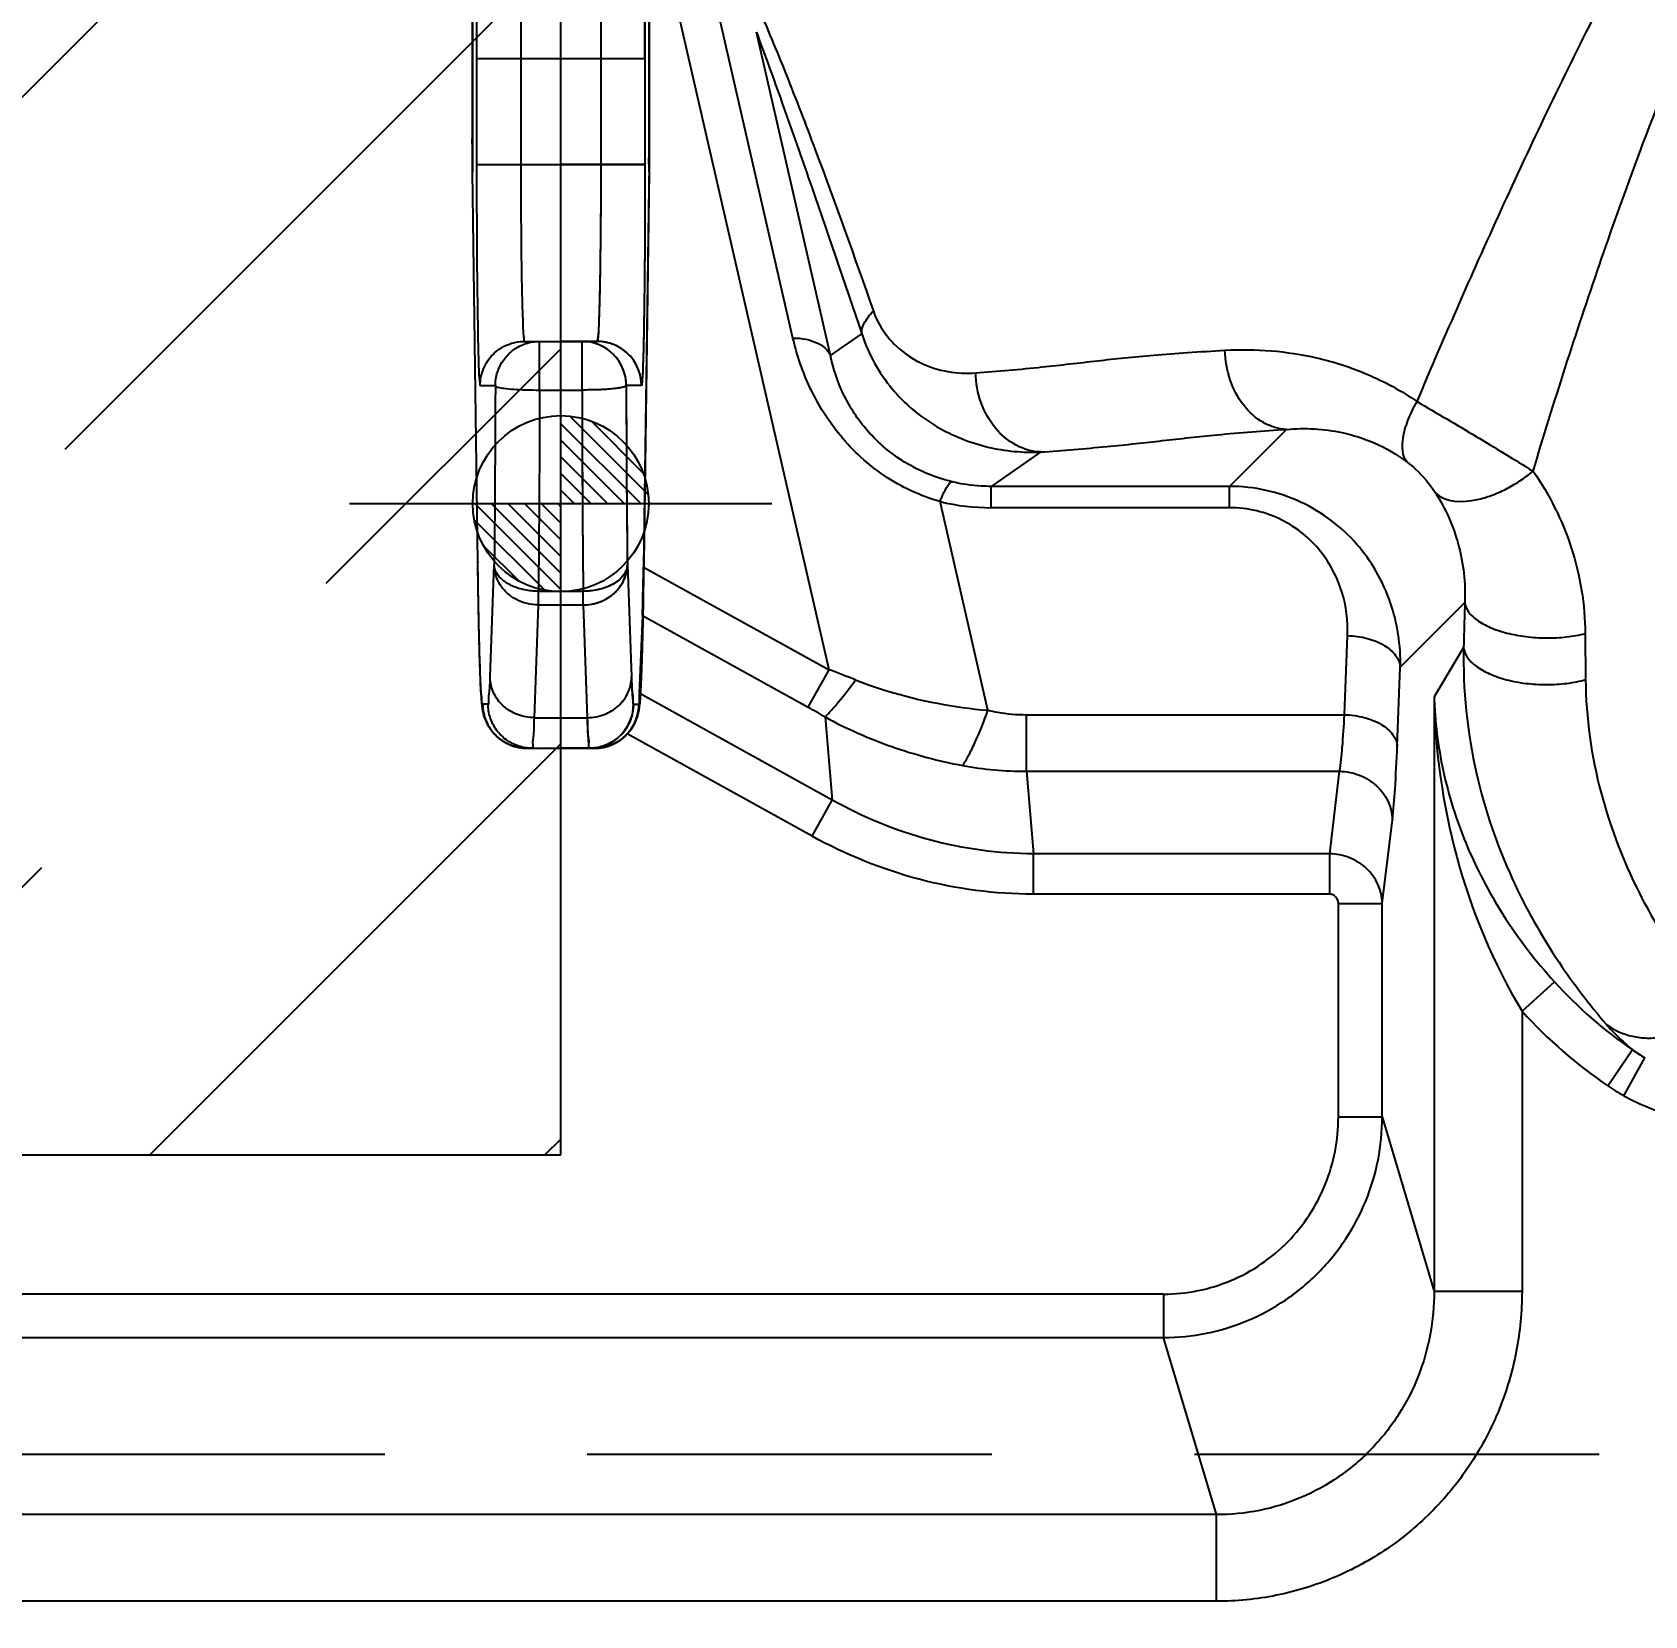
# Model space of a CAD drawing. Header units: millimetres. Extents: x 23075 to 24509, y -21593 to -20579.
# Drawn here: x 23812.15 to 23830.47, y -20982.72 to -20964.73 of the extents above; entities that cross this region are included whole.
import ezdxf

# ---------------------------------------------------------------- set-up
doc = ezdxf.new("R2010")
doc.units = ezdxf.units.MM
doc.header["$LTSCALE"] = 8
for name, pattern in [('CENTER', [2, 1.25, -0.25, 0.25, -0.25]), ('CENTER2', [1.125, 0.75, -0.125, 0.125, -0.125]), ('HIDDEN', [0.375, 0.25, -0.125])]:
    doc.linetypes.add(name, pattern=pattern)
doc.layers.get('DEFPOINTS').update_dxf_attribs({"color": 6})
for name, color, linetype in [('Cav-cor', 30, 'Continuous'), ('CL', 1, 'Continuous'), ('PIN', 5, 'Continuous'), ('PRODUCT', 1, 'Continuous'), ('WT', 4, 'Continuous'), ('Y-CUT', 2, 'Continuous')]:
    doc.layers.add(name, color=color, linetype=linetype)
doc.layers.add('dim', color=3, linetype='Continuous', lineweight=15)
doc.styles.get("Standard").update_dxf_attribs({"font": 'txt.shx', "width": 0.8, "bigfont": 'chineset.shx'})
doc.dimstyles.new('ISO-25', dxfattribs={"dimtxt": 5, "dimasz": 4, "dimexe": 0.3, "dimexo": 0.3, "dimtad": 0, "dimzin": 1, "dimdsep": 46, "dimtxsty": 'Standard', "dimcen": 0, "dimclrd": 3, "dimclre": 3, "dimclrt": 3, "dimazin": 0, "dimtfac": 1, "dimtofl": 0, "dimtmove": 0, "dimatfit": 0, "dimfxl": 0, "dimarcsym": 0})

# ---------------------------------------------------------------- blocks, each defined once
blk = doc.blocks.new('*D27550')
at = {"layer": 'DEFPOINTS', "color": 0}
for p in [(23672.156, -20963.885), (23872.156, -20963.885), (23872.156, -21079.036)]:
    blk.add_point(p, dxfattribs=at)
at = {"layer": 'dim', "color": 3, "lineweight": -2}
for p, q in [((23672.156, -20964.185), (23672.156, -21079.336)), ((23872.156, -20964.185), (23872.156, -21079.336)), ((23676.156, -21079.036), (23762.865, -21079.036)), ((23868.156, -21079.036), (23781.448, -21079.036))]:
    blk.add_line(p, q, dxfattribs=at)
at = {"layer": 'dim', "color": 3}
for points in [[(23676.156, -21078.37), (23676.156, -21079.703), (23672.156, -21079.036)], [(23868.156, -21079.703), (23868.156, -21078.37), (23872.156, -21079.036)]]:
    blk.add_solid(points, dxfattribs=at)
at = {"layer": 'dim', "color": 3, "insert": (23772.156, -21079.036), "char_height": 5, "attachment_point": 5}
blk.add_mtext('200.00', dxfattribs=at)
blk = doc.blocks.new('*D28254')
at = {"layer": 'DEFPOINTS', "color": 0}
for p in [(23757.156, -20886.885), (23896.296, -20886.885), (23858.156, -20996.885)]:
    blk.add_point(p, dxfattribs=at)
at = {"layer": 'dim', "color": 3, "lineweight": -2}
for p, q in [((23757.456, -20886.885), (23896.596, -20886.885)), ((23896.296, -20890.885), (23896.296, -20933.593)), ((23896.296, -20992.885), (23896.296, -20950.177)), ((23858.456, -20996.885), (23896.596, -20996.885))]:
    blk.add_line(p, q, dxfattribs=at)
at = {"layer": 'dim', "color": 3}
for points in [[(23896.963, -20890.885), (23895.63, -20890.885), (23896.296, -20886.885)], [(23895.63, -20992.885), (23896.963, -20992.885), (23896.296, -20996.885)]]:
    blk.add_solid(points, dxfattribs=at)
at = {"layer": 'dim', "color": 3, "insert": (23896.296, -20941.885), "char_height": 5, "attachment_point": 5, "rotation": 90}
blk.add_mtext('110.00', dxfattribs=at)
blk = doc.blocks.new('*D28255')
at = {"layer": 'DEFPOINTS', "color": 0}
for p in [(23757.156, -20844.885), (23853.682, -20996.885), (23904.156, -20996.885)]:
    blk.add_point(p, dxfattribs=at)
at = {"layer": 'dim', "color": 3, "lineweight": -2}
for p, q in [((23757.456, -20844.885), (23904.456, -20844.885)), ((23904.156, -20848.885), (23904.156, -20911.593)), ((23904.156, -20992.885), (23904.156, -20930.177)), ((23853.982, -20996.885), (23904.456, -20996.885))]:
    blk.add_line(p, q, dxfattribs=at)
at = {"layer": 'dim', "color": 3}
for points in [[(23904.823, -20848.885), (23903.49, -20848.885), (23904.156, -20844.885)], [(23903.49, -20992.885), (23904.823, -20992.885), (23904.156, -20996.885)]]:
    blk.add_solid(points, dxfattribs=at)
at = {"layer": 'dim', "color": 3, "insert": (23904.156, -20920.885), "char_height": 5, "attachment_point": 5, "rotation": 90}
blk.add_mtext('152.00', dxfattribs=at)

msp = doc.modelspace()

# ---------------------------------------------------------------- hatches: boundary and pattern name
at = {"layer": 'PIN', "linetype": 'CENTER2'}
h = msp.add_hatch(dxfattribs=at)
h.set_pattern_fill('ANSI31', color=181, scale=1.066667, angle=90, style=0)
h.set_pattern_definition([(135, (24000.92704, -20695.43976), (-0.094280904, -0.094280904), [])])
h.paths.add_polyline_path([(23818.156, -20970.085), (23817.156, -20970.085, 0.414214), (23818.156, -20971.085)])
h.paths.add_polyline_path([(23818.156, -20969.085), (23818.156, -20970.085), (23819.156, -20970.085, 0.414214)])
at = {"layer": 'Y-CUT'}
h = msp.add_hatch(dxfattribs=at)
h.set_pattern_fill('ANSI31', color=230, style=0)
h.set_pattern_definition([(45, (-1117.722, -553.909), (-2.24506403, 2.24506403), [])])
h.paths.add_polyline_path([(23792.38, -20957.294, -0.03394), (23792.434, -20955.672, -0.125236), (23794.462, -20950.13, -0.313383), (23807.226, -20945.274), (23818.156, -20945.274), (23818.156, -20959.849), (23818.156, -20968.794), (23818.156, -20971.081), (23818.156, -20971.236), (23818.156, -20972.517), (23818.156, -20977.484), (23804.97, -20977.484), (23794.814, -20964.127, -0.014542), (23794.409, -20963.562, -0.000568), (23794.394, -20963.539, -0.004363), (23794.279, -20963.364, -0.010062), (23794.026, -20962.954, -0.042865), (23793.142, -20961.107, -0.081799)])
h.paths.add_polyline_path([(23815.656, -20971.885, 1), (23810.656, -20971.885, 1)], flags=16)

# ---------------------------------------------------------------- linework, layer by layer
at = {"layer": 'Cav-cor', "color": 241}
for p, q in [((23818.156, -20977.484), (23818.156, -20945.274)), ((23819.159, -20966.225), (23819.161, -20953.799)), ((23821.205, -20971.972), (23819.331, -20963.796)), ((23820.795, -20968.203), (23819.953, -20964.531)), ((23821.221, -20968.401), (23820.379, -20964.729)), ((23818.156, -20965.026), (23819.113, -20965.026)), ((23818.611, -20965.026), (23818.611, -20966.232)), ((23819.113, -20965.026), (23819.113, -20966.232)), ((23819.113, -20966.232), (23818.156, -20966.232)), ((23819.159, -20966.225), (23819.096, -20970.806)), ((23821.221, -20968.401), (23821.576, -20968.154)), ((23818.571, -20968.242), (23818.156, -20968.242)), ((23818.398, -20968.794), (23818.398, -20968.242)), ((23818.156, -20968.794), (23818.398, -20968.794)), ((23819.073, -20968.744), (23818.9, -20968.744)), ((23825.755, -20969.889), (23826.404, -20969.241)), ((23823.611, -20969.498), (23823.046, -20969.889)), ((23825.755, -20969.889), (23823.046, -20969.889)), ((23823.046, -20970.131), (23823.046, -20969.889)), ((23825.755, -20970.131), (23825.755, -20969.889)), ((23823.011, -20972.433), (23822.468, -20970.062)), ((23825.755, -20970.131), (23823.046, -20970.131)), ((23818.913, -20970.777), (23818.959, -20972.058)), ((23819.096, -20970.806), (23821.205, -20971.972)), ((23818.156, -20971.081), (23818.411, -20971.081)), ((23818.411, -20971.236), (23818.411, -20971.081)), ((23818.156, -20971.236), (23818.411, -20971.236)), ((23818.411, -20971.236), (23818.457, -20972.517)), ((23827.696, -20971.943), (23828.429, -20971.21)), ((23819.084, -20971.356), (23819.049, -20972.24)), ((23819.084, -20971.356), (23820.969, -20972.399)), ((23827.062, -20972.483), (23827.097, -20971.585)), ((23829.798, -20971.561), (23829.802, -20972.084)), ((23828.416, -20971.719), (23828.08, -20972.279)), ((23820.969, -20972.399), (23821.205, -20971.972)), ((23827.661, -20972.841), (23827.696, -20971.943)), ((23818.982, -20972.362), (23819.044, -20972.362)), ((23821.241, -20973.453), (23819.049, -20972.24)), ((23828.08, -20972.279), (23828.08, -20979.035)), ((23818.156, -20972.517), (23818.457, -20972.517)), ((23821.159, -20972.509), (23821.241, -20973.453)), ((23823.447, -20972.483), (23827.062, -20972.483)), ((23823.447, -20973.126), (23823.447, -20972.483)), ((23821.014, -20973.864), (23818.911, -20972.702)), ((23818.541, -20972.865), (23818.156, -20972.865)), ((23823.447, -20973.126), (23827.007, -20973.126)), ((23823.447, -20973.126), (23823.528, -20974.063)), ((23826.894, -20974.063), (23827.007, -20973.126)), ((23821.014, -20973.864), (23821.241, -20973.453)), ((23827.491, -20974.628), (23827.606, -20973.676)), ((23826.894, -20974.063), (23823.528, -20974.063)), ((23823.528, -20974.522), (23823.528, -20974.063)), ((23826.894, -20974.522), (23826.894, -20974.063)), ((23826.894, -20974.522), (23823.528, -20974.522)), ((23826.992, -20974.628), (23827.491, -20974.628)), ((23826.992, -20977.054), (23826.992, -20974.628)), ((23827.491, -20977.054), (23827.491, -20974.628)), ((23829.079, -20975.852), (23829.448, -20975.518)), ((23829.079, -20975.852), (23829.079, -20979.035)), ((23830.053, -20976.7), (23830.333, -20976.289)), ((23830.238, -20976.813), (23830.474, -20976.381)), ((23826.992, -20977.054), (23827.491, -20977.054)), ((23827.491, -20977.054), (23828.08, -20979.035)), ((23804.97, -20977.484), (23818.156, -20977.484)), ((23825.007, -20979.066), (23811.306, -20979.066)), ((23825.007, -20979.066), (23825.007, -20979.559)), ((23829.079, -20979.035), (23828.08, -20979.035)), ((23811.306, -20979.559), (23825.007, -20979.559)), ((23825.606, -20981.572), (23825.007, -20979.559)), ((23825.606, -20981.572), (23810.707, -20981.572)), ((23825.606, -20982.557), (23825.606, -20981.572)), ((23825.606, -20982.557), (23810.707, -20982.557))]:
    msp.add_line(p, q, dxfattribs=at)
for centre, radius, start, end in [((23677.948, -20964.996), 141.165, 359.98813, 0.40314), ((23818.398, -20968.744), 0.503, 359.9991, 89.9342), ((23818.571, -20968.744), 0.502, 359.996, 89.996), ((24080.545, -20968.464), 262.147, 180.07219, 180.57207), ((24026.071, -20968.45), 207.171, 180.08128, 180.64353), ((23823.046, -20967.66), 2.471, 256.4748, 270.0179), ((23814.829, -20989.029), 18.21, 68.4892, 69.5045), ((23818.48, -20972.362), 0.503, 276.8877, 359.9943), ((23818.541, -20972.362), 0.503, 322.2583, 0.0004), ((23818.06, -20977.653), 6.005, 58.9311, 61.0251), ((23818.541, -20972.362), 0.503, 270.0104, 317.4821), ((23818.536, -20972.358), 0.509, 317.4817, 322.1916), ((23823.429, -20969.306), 3.82, 259.3432, 270.265), ((23833.145, -20972.167), 4.99, 222.1911, 235.7023), ((23833.149, -20972.161), 5.494, 222.2081, 235.7047), ((23831.493, -20974.658), 2.002, 234.593, 239.4035), ((23831.293, -20974.879), 2.203, 235.7494, 241.3856)]:
    msp.add_arc(centre, radius, start, end, dxfattribs=at)
for centre, major_axis, ratio, start_param, end_param in [((23799.061, -20954.732), (-13.76, 24.867), 0.589189, -2.340898, -2.324846), ((23819.073, -20969.202), (0, 2.285), 0.014048, -2.801782, -2.34878), ((23819.052, -20972.779), (0, 0.571), 0.014048, 0.33981, 0.745368)]:
    msp.add_ellipse(centre, major_axis=major_axis, ratio=ratio, start_param=start_param, end_param=end_param, dxfattribs=at)
for points, knots in [([(23827.887, -20968.926), (23828.205, -20968.173), (23828.699, -20967.046), (23829.396, -20965.559), (23829.946, -20964.448), (23830.526, -20963.348), (23831.141, -20962.263), (23831.82, -20961.214), (23832.335, -20960.556), (23832.616, -20960.248)], [0, 0, 0, 0, 0.247331, 0.371877, 0.496869, 0.622234, 0.747907, 0.873849, 1, 1, 1, 1]), ([(23829.205, -20969.717), (23829.441, -20968.931), (23829.944, -20967.361), (23830.658, -20965.425), (23831.299, -20963.895), (23831.823, -20962.762), (23832.306, -20961.837), (23832.739, -20961.122), (23832.975, -20960.777), (23833.1, -20960.61)], [0, 0, 0, 0, 0.247658, 0.497179, 0.622474, 0.748055, 0.873899, 0.936927, 1, 1, 1, 1]), ([(23818.571, -20963.016), (23818.572, -20963.016), (23818.573, -20963.02), (23818.575, -20963.026), (23818.577, -20963.039), (23818.579, -20963.056), (23818.581, -20963.077), (23818.583, -20963.115), (23818.587, -20963.174), (23818.59, -20963.259), (23818.593, -20963.36), (23818.596, -20963.477), (23818.599, -20963.609), (23818.602, -20963.755), (23818.605, -20963.972), (23818.608, -20964.266), (23818.611, -20964.639), (23818.611, -20964.895), (23818.611, -20965.026)], [0, 0, 0, 0, 0.001553, 0.005287, 0.011364, 0.019797, 0.030577, 0.043683, 0.076756, 0.118709, 0.169144, 0.227583, 0.293458, 0.366142, 0.444925, 0.617711, 0.805145, 1, 1, 1, 1]), ([(23820.387, -20964.421), (23820.501, -20964.679), (23820.727, -20965.225), (23821.172, -20966.383), (23821.495, -20967.286), (23821.709, -20967.899)], [0, 0, 0, 0, 0.22736, 0.476266, 1, 1, 1, 1]), ([(23820.379, -20964.729), (23820.479, -20964.993), (23820.677, -20965.543), (23821.077, -20966.685), (23821.375, -20967.562), (23821.576, -20968.154)], [0, 0, 0, 0, 0.233629, 0.483106, 1, 1, 1, 1]), ([(23818.611, -20966.232), (23818.611, -20966.362), (23818.611, -20966.619), (23818.608, -20966.991), (23818.605, -20967.285), (23818.602, -20967.503), (23818.599, -20967.648), (23818.596, -20967.78), (23818.593, -20967.898), (23818.59, -20967.999), (23818.587, -20968.083), (23818.583, -20968.142), (23818.581, -20968.18), (23818.579, -20968.202), (23818.577, -20968.218), (23818.575, -20968.231), (23818.573, -20968.237), (23818.572, -20968.242), (23818.571, -20968.242)], [0, 0, 0, 0, 0.194866, 0.382304, 0.555092, 0.633875, 0.706558, 0.772431, 0.830868, 0.8813, 0.923251, 0.95632, 0.969427, 0.980205, 0.988637, 0.994713, 0.998447, 1, 1, 1, 1]), ([(23819.113, -20966.232), (23819.113, -20966.395), (23819.113, -20966.715), (23819.111, -20967.181), (23819.108, -20967.549), (23819.104, -20967.82), (23819.102, -20968.003), (23819.099, -20968.168), (23819.096, -20968.314), (23819.092, -20968.44), (23819.089, -20968.545), (23819.086, -20968.619), (23819.083, -20968.667), (23819.081, -20968.694), (23819.079, -20968.715), (23819.077, -20968.731), (23819.076, -20968.738), (23819.074, -20968.744), (23819.073, -20968.744)], [0, 0, 0, 0, 0.194919, 0.382408, 0.555242, 0.634046, 0.706748, 0.772636, 0.831086, 0.881525, 0.923479, 0.956541, 0.96964, 0.980408, 0.988824, 0.994874, 0.998563, 1, 1, 1, 1]), ([(23821.576, -20968.154), (23821.572, -20968.113), (23821.594, -20968.044), (23821.649, -20967.962), (23821.687, -20967.92), (23821.709, -20967.899)], [0, 0, 0, 0, 0.423562, 0.691107, 1, 1, 1, 1]), ([(23821.709, -20967.899), (23821.735, -20967.972), (23821.8, -20968.105), (23821.971, -20968.315), (23822.223, -20968.493), (23822.548, -20968.598), (23822.766, -20968.608), (23822.871, -20968.6)], [0, 0, 0, 0, 0.160065, 0.302542, 0.554691, 0.783446, 1, 1, 1, 1]), ([(23821.576, -20968.154), (23821.614, -20968.271), (23821.71, -20968.492), (23821.911, -20968.783), (23822.151, -20969.024), (23822.504, -20969.273), (23822.995, -20969.469), (23823.409, -20969.507), (23823.611, -20969.498)], [0, 0, 0, 0, 0.139984, 0.274417, 0.40377, 0.528841, 0.768635, 1, 1, 1, 1]), ([(23820.795, -20968.203), (23820.844, -20968.203), (23820.937, -20968.212), (23821.064, -20968.25), (23821.163, -20968.312), (23821.207, -20968.37), (23821.221, -20968.401)], [0, 0, 0, 0, 0.299322, 0.566765, 0.79816, 1, 1, 1, 1]), ([(23822.468, -20970.062), (23822.243, -20969.999), (23821.82, -20969.8), (23821.318, -20969.34), (23820.975, -20968.794), (23820.84, -20968.399), (23820.795, -20968.203)], [0, 0, 0, 0, 0.267606, 0.52548, 0.76968, 1, 1, 1, 1]), ([(23825.704, -20968.342), (23826.052, -20968.322), (23826.608, -20968.366), (23827.339, -20968.602), (23827.708, -20968.803), (23827.887, -20968.926)], [0, 0, 0, 0, 0.455136, 0.716523, 1, 1, 1, 1]), ([(23822.602, -20969.836), (23822.413, -20969.79), (23822.057, -20969.643), (23821.634, -20969.286), (23821.354, -20968.858), (23821.252, -20968.55), (23821.221, -20968.401)], [0, 0, 0, 0, 0.277911, 0.540623, 0.781012, 1, 1, 1, 1]), ([(23822.871, -20968.6), (23823.123, -20968.58), (23823.585, -20968.54), (23824.147, -20968.473), (23824.57, -20968.427), (23824.911, -20968.395), (23825.292, -20968.367), (23825.561, -20968.35), (23825.704, -20968.342)], [0, 0, 0, 0, 0.267036, 0.488643, 0.59717, 0.715164, 0.849212, 1, 1, 1, 1]), ([(23826.404, -20969.241), (23826.358, -20969.239), (23826.267, -20969.223), (23826.09, -20969.148), (23825.896, -20968.971), (23825.746, -20968.68), (23825.707, -20968.456), (23825.704, -20968.342)], [0, 0, 0, 0, 0.109063, 0.221666, 0.461719, 0.72427, 1, 1, 1, 1]), ([(23823.611, -20969.498), (23823.515, -20969.495), (23823.316, -20969.438), (23823.075, -20969.232), (23822.914, -20968.94), (23822.873, -20968.714), (23822.871, -20968.6)], [0, 0, 0, 0, 0.226973, 0.469496, 0.729641, 1, 1, 1, 1]), ([(23818.9, -20968.744), (23818.9, -20968.749), (23818.883, -20968.757), (23818.855, -20968.765), (23818.808, -20968.773), (23818.746, -20968.78), (23818.671, -20968.787), (23818.554, -20968.793), (23818.461, -20968.794), (23818.398, -20968.794)], [0, 0, 0, 0, 0.029003, 0.089845, 0.183496, 0.3072, 0.456489, 0.625985, 1, 1, 1, 1]), ([(23827.775, -20969.615), (23827.714, -20969.544), (23827.713, -20969.395), (23827.748, -20969.24), (23827.796, -20969.099), (23827.847, -20968.995), (23827.887, -20968.926)], [0, 0, 0, 0, 0.386832, 0.521578, 0.67004, 1, 1, 1, 1]), ([(23827.887, -20968.926), (23828.111, -20969.057), (23828.554, -20969.315), (23828.991, -20969.583), (23829.205, -20969.717)], [0, 0, 0, 0, 0.507118, 1, 1, 1, 1]), ([(23823.611, -20969.498), (23823.862, -20969.479), (23824.222, -20969.451), (23824.682, -20969.404), (23825.098, -20969.357), (23825.669, -20969.293), (23826.14, -20969.258), (23826.404, -20969.241)], [0, 0, 0, 0, 0.269371, 0.386103, 0.494572, 0.717731, 1, 1, 1, 1]), ([(23826.404, -20969.241), (23826.613, -20969.221), (23826.957, -20969.24), (23827.42, -20969.388), (23827.659, -20969.527), (23827.775, -20969.615)], [0, 0, 0, 0, 0.435566, 0.69845, 1, 1, 1, 1]), ([(23827.775, -20969.615), (23827.807, -20969.638), (23827.928, -20969.739), (23828.031, -20969.862), (23828.095, -20969.961)], [0, 0, 0, 0, 0.251001, 1, 1, 1, 1]), ([(23828.095, -20969.961), (23828.205, -20970.077), (23828.477, -20970.073), (23828.734, -20969.994), (23828.898, -20969.922), (23829.056, -20969.83), (23829.157, -20969.757), (23829.205, -20969.717)], [0, 0, 0, 0, 0.401039, 0.540438, 0.689703, 0.844523, 1, 1, 1, 1]), ([(23829.205, -20969.717), (23829.391, -20969.982), (23829.688, -20970.576), (23829.795, -20971.232), (23829.798, -20971.561)], [0, 0, 0, 0, 0.495591, 1, 1, 1, 1]), ([(23822.468, -20970.062), (23822.479, -20970.031), (23822.502, -20969.976), (23822.537, -20969.905), (23822.567, -20969.859), (23822.591, -20969.838), (23822.602, -20969.836)], [0, 0, 0, 0, 0.373593, 0.67021, 0.878405, 1, 1, 1, 1]), ([(23823.046, -20969.889), (23823.009, -20969.889), (23822.859, -20969.885), (23822.71, -20969.863), (23822.602, -20969.836)], [0, 0, 0, 0, 0.251698, 1, 1, 1, 1]), ([(23827.696, -20971.943), (23827.703, -20971.694), (23827.626, -20971.184), (23827.3, -20970.619), (23826.916, -20970.262), (23826.566, -20970.052), (23826.173, -20969.919), (23825.895, -20969.889), (23825.755, -20969.889)], [0, 0, 0, 0, 0.237774, 0.48071, 0.606524, 0.735332, 0.866823, 1, 1, 1, 1]), ([(23828.095, -20969.961), (23828.211, -20970.141), (23828.39, -20970.547), (23828.438, -20970.988), (23828.429, -20971.21)], [0, 0, 0, 0, 0.491399, 1, 1, 1, 1]), ([(23827.097, -20971.585), (23827.103, -20971.418), (23827.06, -20971.071), (23826.852, -20970.678), (23826.595, -20970.418), (23826.35, -20970.259), (23826.064, -20970.155), (23825.859, -20970.131), (23825.755, -20970.131)], [0, 0, 0, 0, 0.228144, 0.464753, 0.590251, 0.721697, 0.858979, 1, 1, 1, 1]), ([(23818.411, -20971.236), (23818.476, -20971.236), (23818.605, -20971.212), (23818.771, -20971.111), (23818.885, -20970.959), (23818.913, -20970.837), (23818.913, -20970.777)], [0, 0, 0, 0, 0.260068, 0.514628, 0.760647, 1, 1, 1, 1]), ([(23818.913, -20970.777), (23818.913, -20970.797), (23818.905, -20970.838), (23818.874, -20970.896), (23818.826, -20970.949), (23818.738, -20971.012), (23818.598, -20971.066), (23818.475, -20971.081), (23818.411, -20971.081)], [0, 0, 0, 0, 0.093626, 0.193571, 0.303405, 0.424845, 0.698994, 1, 1, 1, 1]), ([(23828.429, -20971.21), (23828.428, -20971.252), (23828.424, -20971.422), (23828.419, -20971.592), (23828.416, -20971.719)], [0, 0, 0, 0, 0.25123, 1, 1, 1, 1]), ([(23828.429, -20971.21), (23828.433, -20971.246), (23828.468, -20971.326), (23828.574, -20971.42), (23828.724, -20971.5), (23828.913, -20971.561), (23829.128, -20971.601), (23829.356, -20971.615), (23829.582, -20971.604), (23829.728, -20971.579), (23829.798, -20971.561)], [0, 0, 0, 0, 0.0729, 0.163349, 0.275588, 0.407508, 0.553571, 0.706406, 0.857878, 1, 1, 1, 1]), ([(23827.097, -20971.585), (23827.172, -20971.587), (23827.316, -20971.607), (23827.482, -20971.671), (23827.586, -20971.745), (23827.644, -20971.805), (23827.683, -20971.872), (23827.694, -20971.92), (23827.696, -20971.943)], [0, 0, 0, 0, 0.30017, 0.574979, 0.697075, 0.807466, 0.907421, 1, 1, 1, 1]), ([(23828.416, -20971.719), (23828.405, -20972.199), (23828.5, -20973.109), (23828.913, -20974.312), (23829.445, -20975.256), (23829.847, -20975.778), (23830.039, -20976.003)], [0, 0, 0, 0, 0.307829, 0.579143, 0.810163, 1, 1, 1, 1]), ([(23828.416, -20971.719), (23828.419, -20971.758), (23828.455, -20971.842), (23828.562, -20971.943), (23828.716, -20972.027), (23828.908, -20972.092), (23829.126, -20972.132), (23829.357, -20972.146), (23829.585, -20972.132), (23829.733, -20972.104), (23829.802, -20972.084)], [0, 0, 0, 0, 0.07554, 0.16778, 0.280945, 0.413026, 0.558554, 0.71022, 0.859976, 1, 1, 1, 1]), ([(23818.457, -20972.517), (23818.522, -20972.517), (23818.651, -20972.493), (23818.818, -20972.392), (23818.931, -20972.24), (23818.959, -20972.118), (23818.959, -20972.058)], [0, 0, 0, 0, 0.260049, 0.514628, 0.760664, 1, 1, 1, 1]), ([(23818.959, -20972.058), (23818.96, -20972.082), (23818.962, -20972.126), (23818.965, -20972.188), (23818.967, -20972.24), (23818.97, -20972.283), (23818.973, -20972.316), (23818.976, -20972.341), (23818.978, -20972.353), (23818.981, -20972.362), (23818.982, -20972.362)], [0, 0, 0, 0, 0.231687, 0.43378, 0.605608, 0.746642, 0.856579, 0.935188, 0.982518, 1, 1, 1, 1]), ([(23821.159, -20972.509), (23821.183, -20972.486), (23821.235, -20972.431), (23821.353, -20972.293), (23821.443, -20972.174), (23821.506, -20972.088)], [0, 0, 0, 0, 0.182617, 0.412252, 1, 1, 1, 1]), ([(23821.506, -20972.088), (23821.626, -20972.135), (23822.114, -20972.304), (23822.626, -20972.399), (23823.011, -20972.433)], [0, 0, 0, 0, 0.250188, 1, 1, 1, 1]), ([(23829.802, -20972.084), (23829.805, -20972.517), (23829.919, -20973.321), (23830.31, -20974.363), (23830.772, -20975.164), (23831.105, -20975.607), (23831.261, -20975.799)], [0, 0, 0, 0, 0.319773, 0.591414, 0.817085, 1, 1, 1, 1]), ([(23818.938, -20972.67), (23818.975, -20972.622), (23819.028, -20972.522), (23819.045, -20972.41), (23819.046, -20972.359)], [0, 0, 0, 0, 0.539334, 1, 1, 1, 1]), ([(23819.044, -20972.362), (23819.044, -20972.362), (23819.045, -20972.361), (23819.046, -20972.36), (23819.046, -20972.359)], [0, 0, 0, 0, 0.643204, 1, 1, 1, 1]), ([(23828.08, -20972.279), (23828.092, -20972.892), (23828.265, -20974.14), (23828.751, -20975.309), (23829.079, -20975.852)], [0, 0, 0, 0, 0.49123, 1, 1, 1, 1]), ([(23828.08, -20972.279), (23828.089, -20972.56), (23828.16, -20973.131), (23828.424, -20973.97), (23828.85, -20974.784), (23829.233, -20975.281), (23829.448, -20975.518)], [0, 0, 0, 0, 0.23524, 0.477616, 0.732209, 1, 1, 1, 1]), ([(23818.457, -20972.517), (23818.458, -20972.544), (23818.459, -20972.594), (23818.462, -20972.664), (23818.465, -20972.724), (23818.468, -20972.773), (23818.471, -20972.812), (23818.473, -20972.839), (23818.476, -20972.855), (23818.478, -20972.862), (23818.479, -20972.865), (23818.48, -20972.865)], [0, 0, 0, 0, 0.230663, 0.432041, 0.603458, 0.744384, 0.854517, 0.933612, 0.981642, 0.994213, 1, 1, 1, 1]), ([(23821.159, -20972.509), (23821.403, -20972.641), (23821.912, -20972.866), (23822.45, -20973.009), (23822.723, -20973.06)], [0, 0, 0, 0, 0.500167, 1, 1, 1, 1]), ([(23822.723, -20973.06), (23822.747, -20973.024), (23822.796, -20972.94), (23822.898, -20972.733), (23822.966, -20972.558), (23823.011, -20972.433)], [0, 0, 0, 0, 0.189051, 0.421154, 1, 1, 1, 1]), ([(23823.011, -20972.433), (23823.047, -20972.441), (23823.19, -20972.47), (23823.337, -20972.483), (23823.447, -20972.483)], [0, 0, 0, 0, 0.248604, 1, 1, 1, 1]), ([(23827.007, -20973.126), (23827.021, -20973.037), (23827.042, -20972.823), (23827.056, -20972.608), (23827.062, -20972.483)], [0, 0, 0, 0, 0.418216, 1, 1, 1, 1]), ([(23827.062, -20972.483), (23827.137, -20972.485), (23827.281, -20972.505), (23827.447, -20972.569), (23827.551, -20972.642), (23827.609, -20972.703), (23827.648, -20972.77), (23827.66, -20972.817), (23827.661, -20972.841)], [0, 0, 0, 0, 0.30017, 0.574979, 0.697075, 0.807466, 0.907421, 1, 1, 1, 1]), ([(23827.606, -20973.676), (23827.62, -20973.561), (23827.641, -20973.282), (23827.655, -20973.003), (23827.661, -20972.841)], [0, 0, 0, 0, 0.417858, 1, 1, 1, 1]), ([(23827.007, -20973.126), (23827.084, -20973.128), (23827.237, -20973.158), (23827.434, -20973.279), (23827.569, -20973.46), (23827.604, -20973.605), (23827.606, -20973.676)], [0, 0, 0, 0, 0.258919, 0.513612, 0.760401, 1, 1, 1, 1]), ([(23823.528, -20974.063), (23823.13, -20974.063), (23822.332, -20973.955), (23821.588, -20973.648), (23821.241, -20973.453)], [0, 0, 0, 0, 0.499967, 1, 1, 1, 1]), ([(23823.528, -20974.522), (23823.092, -20974.522), (23822.215, -20974.407), (23821.396, -20974.075), (23821.014, -20973.864)], [0, 0, 0, 0, 0.499951, 1, 1, 1, 1]), ([(23827.491, -20974.628), (23827.49, -20974.555), (23827.456, -20974.407), (23827.322, -20974.22), (23827.125, -20974.095), (23826.971, -20974.064), (23826.894, -20974.063)], [0, 0, 0, 0, 0.243009, 0.49082, 0.743967, 1, 1, 1, 1]), ([(23826.992, -20974.628), (23826.992, -20974.602), (23826.977, -20974.561), (23826.934, -20974.528), (23826.907, -20974.522), (23826.894, -20974.522)], [0, 0, 0, 0, 0.496371, 0.748269, 1, 1, 1, 1]), ([(23830.039, -20976.003), (23830.126, -20976.067), (23830.281, -20976.136), (23830.501, -20976.162), (23830.73, -20976.146), (23831.007, -20976.044), (23831.187, -20975.89), (23831.261, -20975.799)], [0, 0, 0, 0, 0.238921, 0.362061, 0.487456, 0.742446, 1, 1, 1, 1]), ([(23830.039, -20976.003), (23830.079, -20976.05), (23830.174, -20976.149), (23830.276, -20976.241), (23830.333, -20976.289)], [0, 0, 0, 0, 0.453054, 1, 1, 1, 1]), ([(23830.238, -20976.813), (23830.332, -20976.865), (23830.528, -20976.955), (23830.832, -20977.06), (23831.141, -20977.153), (23831.346, -20977.218), (23831.448, -20977.252)], [0, 0, 0, 0, 0.249919, 0.499921, 0.749961, 1, 1, 1, 1]), ([(23825.007, -20979.559), (23825.17, -20979.559), (23825.497, -20979.526), (23825.968, -20979.381), (23826.4, -20979.147), (23826.779, -20978.832), (23827.088, -20978.45), (23827.318, -20978.015), (23827.459, -20977.544), (23827.491, -20977.217), (23827.491, -20977.054)], [0, 0, 0, 0, 0.125024, 0.250041, 0.375063, 0.500075, 0.625075, 0.750064, 0.875034, 1, 1, 1, 1]), ([(23825.007, -20979.066), (23825.138, -20979.066), (23825.4, -20979.04), (23825.777, -20978.924), (23826.124, -20978.735), (23826.426, -20978.482), (23826.673, -20978.175), (23826.855, -20977.825), (23826.967, -20977.447), (23826.992, -20977.185), (23826.992, -20977.054)], [0, 0, 0, 0, 0.124998, 0.249989, 0.374987, 0.499985, 0.624985, 0.749989, 0.87499, 1, 1, 1, 1]), ([(23828.08, -20979.035), (23828.081, -20979.199), (23828.051, -20979.528), (23827.915, -20980.003), (23827.69, -20980.444), (23827.384, -20980.833), (23827.007, -20981.154), (23826.573, -20981.394), (23826.099, -20981.541), (23825.77, -20981.573), (23825.606, -20981.572)], [0, 0, 0, 0, 0.124851, 0.249742, 0.374693, 0.499693, 0.624741, 0.749826, 0.874916, 1, 1, 1, 1]), ([(23829.079, -20979.035), (23829.079, -20979.264), (23829.035, -20979.722), (23828.84, -20980.384), (23828.52, -20980.996), (23828.088, -20981.534), (23827.559, -20981.978), (23826.953, -20982.308), (23826.293, -20982.511), (23825.834, -20982.557), (23825.606, -20982.557)], [0, 0, 0, 0, 0.125008, 0.250011, 0.375018, 0.500018, 0.625015, 0.750014, 0.875005, 1, 1, 1, 1])]:
    msp.add_open_spline(points, degree=3, knots=knots, dxfattribs=at)
at = {"layer": 'CL', "color": 6, "linetype": 'CENTER'}
msp.add_line((23818.156, -20977.118), (23818.156, -20940.421), dxfattribs=at)
at = {"layer": 'PIN', "color": 181, "linetype": 'CENTER2'}
for p, q in [((23818.156, -20972.485), (23818.156, -20967.685)), ((23815.756, -20970.085), (23820.556, -20970.085))]:
    msp.add_line(p, q, dxfattribs=at)
at = {"layer": 'PIN', "color": 181}
msp.add_circle((23818.156, -20970.085), 1, dxfattribs=at)
at = {"layer": 'PRODUCT'}
for p, q in [((23817.151, -20953.799), (23817.151, -20965.938)), ((23819.161, -20965.938), (23819.161, -20953.799)), ((23817.154, -20955.534), (23817.154, -20966.32)), ((23819.159, -20955.534), (23819.159, -20966.32)), ((23817.2, -20965.026), (23817.2, -20966.232)), ((23817.2, -20965.026), (23819.113, -20965.026)), ((23817.702, -20965.026), (23817.702, -20966.232)), ((23818.611, -20965.026), (23818.611, -20966.232)), ((23819.113, -20965.026), (23819.113, -20966.232)), ((23817.214, -20970.753), (23817.154, -20966.313)), ((23817.2, -20966.232), (23819.113, -20966.232)), ((23819.159, -20966.313), (23819.099, -20970.753)), ((23817.742, -20968.242), (23818.571, -20968.242)), ((23817.915, -20968.794), (23817.915, -20968.242)), ((23818.398, -20968.794), (23818.398, -20968.242)), ((23817.24, -20968.744), (23817.413, -20968.744)), ((23817.915, -20968.794), (23818.398, -20968.794)), ((23819.073, -20968.744), (23818.9, -20968.744)), ((23817.214, -20970.747), (23817.214, -20970.753)), ((23817.354, -20972.058), (23817.4, -20970.777)), ((23818.913, -20970.777), (23818.959, -20972.058)), ((23819.099, -20970.747), (23819.099, -20970.753)), ((23817.902, -20971.236), (23817.902, -20971.081)), ((23817.902, -20971.081), (23818.411, -20971.081)), ((23818.411, -20971.236), (23818.411, -20971.081)), ((23817.856, -20972.517), (23817.902, -20971.236)), ((23817.902, -20971.236), (23818.411, -20971.236)), ((23818.411, -20971.236), (23818.457, -20972.517)), ((23817.331, -20972.362), (23817.269, -20972.362)), ((23818.982, -20972.362), (23819.044, -20972.362)), ((23817.856, -20972.517), (23818.457, -20972.517)), ((23817.772, -20972.865), (23818.541, -20972.865))]:
    msp.add_line(p, q, dxfattribs=at)
for points, start_tangent, end_tangent in [([(23817.24, -20962.513), (23817.235, -20962.532), (23817.229, -20962.605), (23817.223, -20962.749), (23817.217, -20962.972), (23817.211, -20963.268), (23817.206, -20963.621), (23817.203, -20964.003), (23817.201, -20964.385), (23817.2, -20964.734), (23817.2, -20965.026)], (-1, 0.000825), (0.000001, -1)), ([(23819.073, -20962.513), (23819.078, -20962.532), (23819.084, -20962.605), (23819.09, -20962.749), (23819.096, -20962.972), (23819.102, -20963.268), (23819.107, -20963.621), (23819.11, -20964.003), (23819.112, -20964.385), (23819.113, -20964.734), (23819.113, -20965.026)], (1, 0.000825), (-0.000001, -1)), ([(23817.742, -20963.016), (23817.737, -20963.031), (23817.732, -20963.089), (23817.725, -20963.204), (23817.719, -20963.383), (23817.713, -20963.62), (23817.709, -20963.901), (23817.705, -20964.207), (23817.703, -20964.513), (23817.702, -20964.792), (23817.702, -20965.026)], (-1, 0.000342), (0, -1)), ([(23818.571, -20963.016), (23818.576, -20963.031), (23818.581, -20963.089), (23818.588, -20963.204), (23818.594, -20963.383), (23818.599, -20963.62), (23818.604, -20963.901), (23818.608, -20964.207), (23818.61, -20964.513), (23818.611, -20964.792), (23818.611, -20965.026)], (1, 0.000342), (0, -1)), ([(23817.154, -20966.32), (23817.153, -20966.228), (23817.152, -20966.039), (23817.151, -20965.938)], (-0.013469, 0.999909), (0, 1)), ([(23817.152, -20966.088), (23817.151, -20965.938)], (-0.005521, 0.999985), (0, 1)), ([(23819.161, -20965.938), (23819.161, -20966.039), (23819.16, -20966.228), (23819.159, -20966.32)], (0, -1), (-0.013469, -0.999909)), ([(23819.159, -20966.313), (23819.161, -20966.126), (23819.161, -20965.938)], (0.013815, 0.999905), (0, 1)), ([(23817.152, -20966.163), (23817.152, -20966.126), (23817.152, -20966.088)], (-0.008269, 0.999966), (-0.005521, 0.999985)), ([(23817.154, -20966.313), (23817.152, -20966.163)], (-0.013815, 0.999905), (-0.008269, 0.999966)), ([(23817.2, -20966.232), (23817.2, -20966.32)], (-0.000003, -1), (0.000567, -1)), ([(23817.2, -20966.32), (23817.2, -20966.539), (23817.201, -20966.901), (23817.203, -20967.289), (23817.207, -20967.672), (23817.212, -20968.021), (23817.217, -20968.31), (23817.223, -20968.524), (23817.23, -20968.66), (23817.235, -20968.727), (23817.24, -20968.744)], (0.000567, -1), (1, 0.000251)), ([(23817.702, -20966.232), (23817.702, -20966.478), (23817.703, -20966.767), (23817.706, -20967.077), (23817.709, -20967.384), (23817.714, -20967.663), (23817.72, -20967.894), (23817.726, -20968.065), (23817.732, -20968.174), (23817.738, -20968.228), (23817.742, -20968.242)], (0, -1), (1, 0.000104)), ([(23818.611, -20966.232), (23818.611, -20966.478), (23818.61, -20966.767), (23818.607, -20967.077), (23818.604, -20967.384), (23818.599, -20967.663), (23818.593, -20967.894), (23818.587, -20968.065), (23818.581, -20968.174), (23818.575, -20968.228), (23818.571, -20968.242)], (0, -1), (-1, 0.000104)), ([(23819.113, -20966.32), (23819.113, -20966.539), (23819.112, -20966.901), (23819.11, -20967.289), (23819.106, -20967.672), (23819.101, -20968.021), (23819.096, -20968.31), (23819.09, -20968.524), (23819.083, -20968.66), (23819.078, -20968.727), (23819.073, -20968.744)], (-0.000567, -1), (-1, 0.000251)), ([(23819.113, -20966.232), (23819.113, -20966.32)], (0.000003, -1), (-0.000567, -1)), ([(23817.24, -20968.744), (23817.278, -20968.552), (23817.387, -20968.389), (23817.55, -20968.28), (23817.742, -20968.242)], (0, 1), (1, 0)), ([(23817.413, -20968.744), (23817.437, -20968.591), (23817.508, -20968.45), (23817.619, -20968.338), (23817.759, -20968.266), (23817.915, -20968.242)], (0, 1), (1, 0)), ([(23818.9, -20968.744), (23818.876, -20968.591), (23818.805, -20968.45), (23818.694, -20968.338), (23818.554, -20968.266), (23818.398, -20968.242)], (0, 1), (-1, 0)), ([(23819.073, -20968.744), (23819.035, -20968.552), (23818.926, -20968.389), (23818.763, -20968.28), (23818.571, -20968.242)], (0, 1), (-1, 0)), ([(23817.413, -20968.744), (23817.411, -20969.29), (23817.408, -20969.817), (23817.405, -20970.315), (23817.4, -20970.777)], (-0.001614, -0.999999), (-0.012221, -0.999925)), ([(23817.413, -20968.744), (23817.439, -20968.76), (23817.511, -20968.774), (23817.622, -20968.785), (23817.761, -20968.792), (23817.915, -20968.794)], (0.155494, -0.987837), (1, -0.000165)), ([(23817.915, -20968.794), (23817.914, -20969.408), (23817.911, -20970.001), (23817.907, -20970.562), (23817.902, -20971.081)], (-0.001435, -0.999999), (-0.010863, -0.999941)), ([(23818.9, -20968.744), (23818.874, -20968.76), (23818.802, -20968.774), (23818.691, -20968.785), (23818.552, -20968.792), (23818.398, -20968.794)], (-0.155494, -0.987837), (-1, -0.000165)), ([(23818.398, -20968.794), (23818.399, -20969.408), (23818.402, -20970.001), (23818.406, -20970.562), (23818.411, -20971.081)], (0.001435, -0.999999), (0.010863, -0.999941)), ([(23818.9, -20968.744), (23818.902, -20969.29), (23818.904, -20969.817), (23818.908, -20970.315), (23818.913, -20970.777)], (0.001614, -0.999999), (0.012221, -0.999925)), ([(23817.269, -20972.362), (23817.261, -20972.335), (23817.252, -20972.237), (23817.243, -20972.056), (23817.234, -20971.794), (23817.226, -20971.467), (23817.219, -20971.104), (23817.214, -20970.747)], (-0.999999, 0.001156), (-0.01347, 0.999909)), ([(23817.251, -20972.223), (23817.248, -20972.168), (23817.245, -20972.106), (23817.242, -20972.036), (23817.239, -20971.958), (23817.236, -20971.872), (23817.233, -20971.776), (23817.231, -20971.672), (23817.228, -20971.558), (23817.225, -20971.434), (23817.223, -20971.301), (23817.22, -20971.158), (23817.217, -20971.006), (23817.215, -20970.843), (23817.214, -20970.753)], (-0.057121, 0.998367), (-0.01347, 0.999909)), ([(23817.902, -20971.081), (23817.748, -20971.066), (23817.609, -20971.022), (23817.498, -20970.955), (23817.426, -20970.87), (23817.4, -20970.777)], (-0.99997, 0.007737), (-0.021076, 0.999778)), ([(23817.902, -20971.236), (23817.773, -20971.22), (23817.652, -20971.174), (23817.548, -20971.101), (23817.468, -20971.006), (23817.418, -20970.895), (23817.4, -20970.777)], (-0.999982, 0.005965), (-0.007145, 0.999974)), ([(23818.913, -20970.777), (23818.887, -20970.87), (23818.816, -20970.954), (23818.704, -20971.022), (23818.565, -20971.066), (23818.411, -20971.081)], (-0.021076, -0.999778), (-0.99997, -0.007725)), ([(23818.411, -20971.236), (23818.54, -20971.22), (23818.661, -20971.174), (23818.765, -20971.101), (23818.845, -20971.006), (23818.895, -20970.895), (23818.913, -20970.777)], (0.999982, 0.005965), (0.007145, 0.999974)), ([(23819.044, -20972.362), (23819.052, -20972.335), (23819.061, -20972.237), (23819.07, -20972.056), (23819.079, -20971.794), (23819.087, -20971.467), (23819.094, -20971.104), (23819.099, -20970.747)], (0.999999, 0.001156), (0.01347, 0.999909)), ([(23819.099, -20970.753), (23819.098, -20970.846), (23819.095, -20971.011), (23819.093, -20971.167), (23819.09, -20971.312), (23819.088, -20971.448), (23819.085, -20971.574), (23819.082, -20971.69), (23819.079, -20971.796), (23819.076, -20971.893), (23819.073, -20971.98), (23819.07, -20972.058), (23819.067, -20972.128), (23819.064, -20972.19)], (-0.01347, -0.999909), (-0.05229, -0.998632)), ([(23817.331, -20972.362), (23817.339, -20972.328), (23817.346, -20972.225), (23817.354, -20972.058)], (1, -0.000952), (0.036032, 0.999351)), ([(23817.856, -20972.517), (23817.665, -20972.481), (23817.502, -20972.382), (23817.393, -20972.233), (23817.354, -20972.058)], (-0.999982, 0.005965), (-0.007145, 0.999974)), ([(23818.457, -20972.517), (23818.648, -20972.481), (23818.811, -20972.382), (23818.92, -20972.233), (23818.959, -20972.058)], (0.999982, 0.005965), (0.007145, 0.999974)), ([(23818.959, -20972.058), (23818.967, -20972.226), (23818.975, -20972.329), (23818.982, -20972.362)], (0.036032, -0.999351), (0.989859, 0.142054)), ([(23817.257, -20972.314), (23817.254, -20972.271), (23817.251, -20972.223)], (-0.079757, 0.996814), (-0.057121, 0.998367)), ([(23817.718, -20972.862), (23817.567, -20972.821), (23817.447, -20972.746), (23817.358, -20972.648), (23817.303, -20972.547), (23817.279, -20972.473), (23817.27, -20972.426), (23817.264, -20972.388), (23817.26, -20972.352), (23817.257, -20972.314)], (-0.99428, 0.106809), (-0.079757, 0.996814)), ([(23817.269, -20972.362), (23817.308, -20972.554), (23817.417, -20972.717), (23817.58, -20972.826), (23817.772, -20972.865)], (0, -1), (1, 0)), ([(23817.833, -20972.865), (23817.678, -20972.84), (23817.538, -20972.769), (23817.427, -20972.657), (23817.355, -20972.517), (23817.331, -20972.362)], (-1, 0), (0, 1)), ([(23818.982, -20972.362), (23818.958, -20972.517), (23818.886, -20972.657), (23818.775, -20972.769), (23818.635, -20972.84), (23818.48, -20972.865)], (-0.000002, -1), (-1, 0)), ([(23819.044, -20972.362), (23819.007, -20972.549)], (0, -1), (-0.371585, -0.928399)), ([(23819.064, -20972.19), (23819.061, -20972.244), (23819.058, -20972.291), (23819.055, -20972.333), (23819.051, -20972.371), (23819.046, -20972.408)], (-0.05229, -0.998632), (-0.144734, -0.989471)), ([(23817.841, -20972.825), (23817.849, -20972.709), (23817.856, -20972.517)], (-0.104084, 0.994569), (0.031534, 0.999503)), ([(23818.457, -20972.517), (23818.464, -20972.709), (23818.472, -20972.825), (23818.48, -20972.865)], (0.031534, -0.999503), (1, 0.00054)), ([(23819.023, -20972.509), (23818.983, -20972.604), (23818.896, -20972.718), (23818.764, -20972.813), (23818.596, -20972.862)], (-0.304463, -0.952524), (-0.994189, -0.107645)), ([(23819.007, -20972.549), (23819.005, -20972.554), (23819.003, -20972.56)], (-0.371585, -0.928399), (-0.394302, -0.918981)), ([(23819.046, -20972.408), (23819.039, -20972.449), (23819.023, -20972.509)], (-0.144734, -0.989471), (-0.304463, -0.952524)), ([(23819.003, -20972.56), (23818.896, -20972.717), (23818.747, -20972.82)], (-0.394302, -0.918981), (-0.911996, -0.4102)), ([(23817.772, -20972.865), (23817.718, -20972.862)], (-1, -0.000562), (-0.99428, 0.106809)), ([(23817.833, -20972.865), (23817.841, -20972.825)], (1, -0.00054), (-0.104084, 0.994569)), ([(23818.683, -20972.844), (23818.541, -20972.865)], (-0.959306, -0.282368), (-1, 0)), ([(23818.596, -20972.862), (23818.541, -20972.865)], (-0.994189, -0.107645), (-1, 0.000703)), ([(23818.747, -20972.82), (23818.733, -20972.826), (23818.683, -20972.844)], (-0.911996, -0.4102), (-0.959306, -0.282368))]:
    msp.add_spline(points, degree=3, dxfattribs=dict(at, start_tangent=start_tangent, end_tangent=end_tangent))
at = {"layer": 'WT', "color": 125, "linetype": 'HIDDEN', "ltscale": 2.3}
msp.add_line((23770.156, -20980.885), (23856.156, -20980.885), dxfattribs=at)
at = {"layer": 'Y-CUT'}
for p, q in [((23818.156, -20977.484), (23818.156, -20945.274)), ((23804.97, -20977.484), (23818.156, -20977.484))]:
    msp.add_line(p, q, dxfattribs=at)

# ---------------------------------------------------------------- dimensions: what is measured, and where the dimension line sits
at = {"layer": 'dim'}
for base, p1, p2, picture, middle in [((23904.156, -20996.885), (23757.156, -20844.885), (23853.682, -20996.885), '*D28255', (23904.156, -20920.885)), ((23896.296, -20886.885), (23858.156, -20996.885), (23757.156, -20886.885), '*D28254', (23896.296, -20941.885))]:
    dim = msp.add_linear_dim(base=base, p1=p1, p2=p2, angle=90, dimstyle='ISO-25', dxfattribs=at)
    dim.commit()
    dim.dimension.update_dxf_attribs({"geometry": picture, "text_midpoint": middle})
dim = msp.add_linear_dim(base=(23872.156, -21079.036), p1=(23672.156, -20963.885), p2=(23872.156, -20963.885), dimstyle='ISO-25', dxfattribs=at)
dim.commit()
dim.dimension.update_dxf_attribs({"geometry": '*D27550', "text_midpoint": (23772.156, -21079.036)})

doc.saveas('drawing.dxf')
